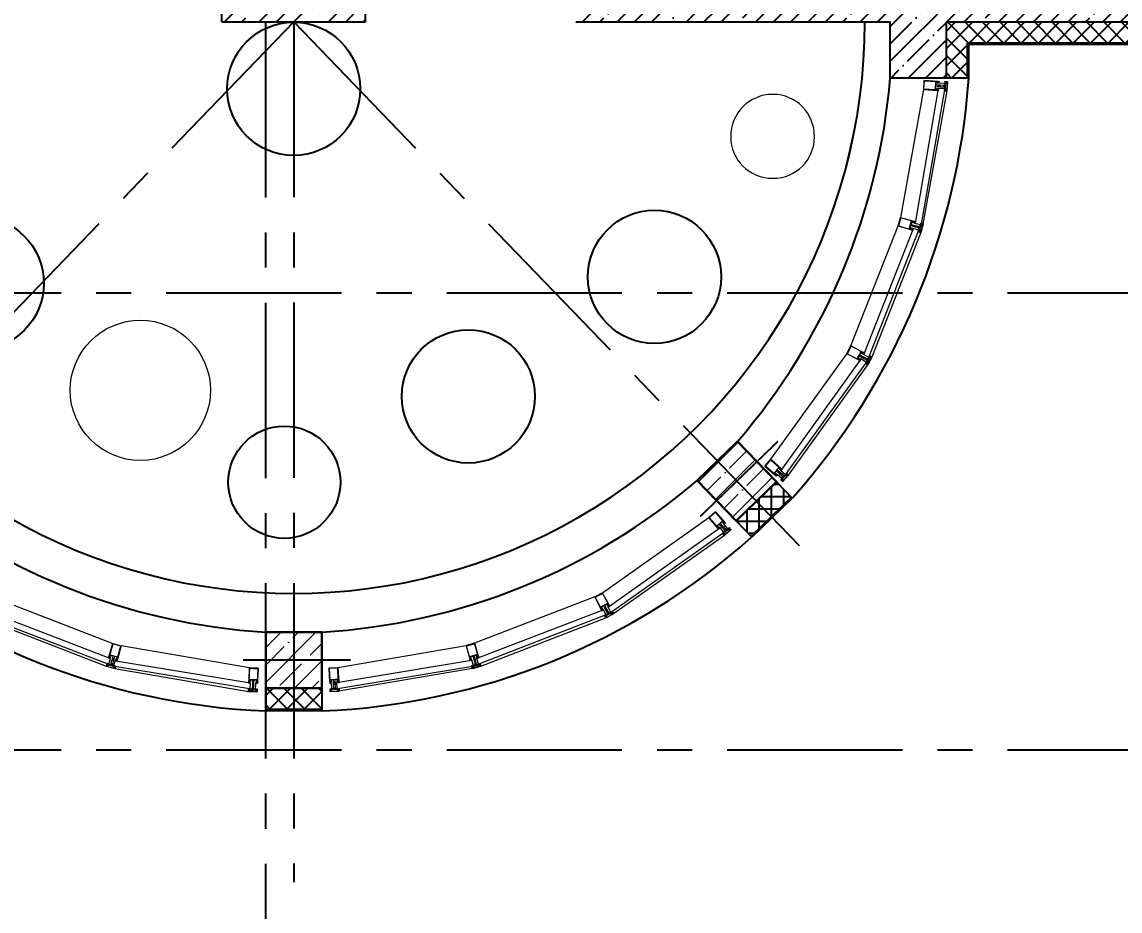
# Model space of a CAD drawing. Header units: millimetres. Extents: x -9318 to 9016603, y 0 to 838141.
# Drawn here: x 96239 to 104070, y 396715 to 403053 of the extents above; entities that cross this region are included whole.
import ezdxf
from ezdxf import colors
from ezdxf.entities.mleader import LeaderData, LeaderLine
from ezdxf.math import Vec2, Vec3

# ---------------------------------------------------------------- set-up
doc = ezdxf.new("R2010")
doc.units = ezdxf.units.MM
doc.linetypes.add('CENTER', pattern=[2, 1.25, -0.25, 0.25, -0.25])
for name, color, linetype, lineweight in [('АР_Перегородки витражные', 152, 'Continuous', 13), ('АР_Сущ Несущая стена', 202, 'Continuous', 30), ('АР_Штриховка монолит', 250, 'Continuous', 9), ('ТХ_мебель передв', 250, 'Continuous', 13)]:
    doc.layers.add(name, color=color, linetype=linetype, lineweight=lineweight)
doc.styles.add('ISOCPEUR', font='isocpeur.ttf', dxfattribs={"width": 0.7})
pattern_1 = [(335.76716334, (-69115.3163, 318510.941), (0.651582564, 1.447617495), []), (65.76716334, (-69115.3163, 318510.941), (-1.447617495, 0.651582564), [])]

# ---------------------------------------------------------------- blocks, each defined once
blk = doc.blocks.new('_DotSmall')
at = {"color": 8, "linetype": 'ByBlock', "const_width": 0.5}
blk.add_lwpolyline([(-0.0625, 0, 1), (0.0625, 0, 1)], format="xyb", close=True, dxfattribs=at)
blk = doc.blocks.new('стойка витр.')
h = blk.add_hatch()
h.set_pattern_fill('ANSI37', color=8, scale=0.5, angle=-69.23284)
h.set_pattern_definition(pattern_1)
edge = h.paths.add_edge_path()
edge.add_line((-22.7, 14.1), (-23, 15))
edge.add_arc((-23.4, 14.9), 0.427, 20.76054, 72.29996)
edge.add_arc((-23.2, 15.7), 0.427, 110.76398, 252.28796, ccw=False)
edge.add_line((-23.3, 16.1), (-22.3, 16.5))
edge.add_arc((-22.2, 16.3), 0.183, 20.74896, 110.78537, ccw=False)
edge.add_line((-22.1, 16.4), (-22, 16.3))
edge.add_arc((-21.9, 16.3), 0.183, 200.76661, 335.77797)
edge.add_line((-21.7, 16.3), (-21.1, 17.8))
edge.add_arc((-21.7, 18), 0.637, 344.39284, 381.72488)
edge.add_line((-21.1, 18.2), (-22.6, 22.1))
edge.add_arc((-23.2, 21.9), 0.637, 19.80945, 57.14149)
edge.add_line((-22.8, 22.4), (-24.3, 23.1))
edge.add_arc((-24.4, 23), 0.183, 65.75635, 200.76772)
edge.add_line((-24.5, 22.9), (-24.5, 22.8))
edge.add_arc((-24.7, 22.7), 0.183, -69.25104, 20.78537, ccw=False)
edge.add_line((-24.6, 22.6), (-25.6, 22.2))
edge.add_arc((-25.8, 22.6), 0.427, 149.24636, 290.77035, ccw=False)
edge.add_arc((-26.5, 23), 0.427, 329.23437, 380.77379)
edge.add_line((-26.1, 23.2), (-26.5, 24.2))
edge.add_arc((-26.7, 24.1), 0.183, 20.74896, 110.78537)
edge.add_line((-26.7, 24.3), (-33.5, 21.7))
edge.add_arc((-33.4, 21.4), 0.306, 107.61202, 200.68829)
edge.add_line((-33.7, 21.3), (-33.4, 20.7))
edge.add_arc((-33.1, 20.8), 0.304, 200.74529, 225.81236)
edge.add_line((-33.3, 20.5), (-31.8, 18.9))
edge.add_arc((-32, 18.7), 0.305, -108.86284, 45.7814, ccw=False)
edge.add_arc((-28.7, 27.8), 9.95, 231.95433, 250.04117, ccw=False)
edge.add_arc((-35.1, 19.6), 0.4, 42.30929, 119.22504)
edge.add_arc((-34.9, 19.6), 0.602, 134.39501, 228.6478)
edge.add_arc((-28.5, 27.8), 11, 232.08735, 240.88894)
edge.add_arc((-36.9, 12.9), 6.09, 40.7589, 60.61437, ccw=False)
edge.add_arc((-32.5, 16.6), 0.305, -34.89588, 41.60272, ccw=False)
edge.add_line((-32.3, 16.5), (-32.8, 15.8))
edge.add_arc((-32.5, 15.6), 0.305, 145.11007, 256.42425)
edge.add_line((-32.6, 15.3), (-31.7, 15.1))
edge.add_arc((-31.8, 14.8), 0.305, -34.88993, 76.42425, ccw=False)
edge.add_line((-31.5, 14.6), (-32.1, 13.9))
edge.add_arc((-31.8, 13.7), 0.305, 145.11007, 256.42425)
edge.add_line((-31.9, 13.4), (-31, 13.2))
edge.add_arc((-31.1, 12.9), 0.305, -24.22466, 76.42043, ccw=False)
edge.add_line((-30.8, 12.8), (-31.6, 11.1))
edge.add_arc((-31.3, 11), 0.305, 155.77106, 290.74029)
edge.add_line((-31.2, 10.7), (-22.8, 13.9))
edge.add_arc((-22.9, 14.1), 0.183, 290.74896, 380.74896)
edge = h.paths.add_edge_path(flags=16)
edge.add_line((-23.1, 21), (-22.2, 18.6))
edge.add_arc((-22.7, 18.4), 0.541, -69.23284, 20.76716, ccw=False)
edge.add_line((-22.5, 17.9), (-23.4, 17.6))
edge.add_arc((-23.6, 18.1), 0.541, 200.76716, 290.76716, ccw=False)
edge.add_line((-24.1, 17.9), (-25, 20.3))
edge.add_arc((-24.5, 20.5), 0.541, 110.76716, 200.76716, ccw=False)
edge.add_line((-24.7, 21), (-23.8, 21.4))
edge.add_arc((-23.6, 20.8), 0.541, 20.76716, 110.76716, ccw=False)
edge = h.paths.add_edge_path(flags=16)
edge.add_line((-26.9, 20.3), (-25.5, 16.7))
edge.add_arc((-26, 16.5), 0.541, -69.23284, 20.76716, ccw=False)
edge.add_line((-25.8, 16), (-28.2, 15.1))
edge.add_arc((-28.4, 15.6), 0.541, 200.76716, 290.76716, ccw=False)
edge.add_line((-28.9, 15.4), (-30.3, 19))
edge.add_arc((-29.8, 19.2), 0.541, 110.76716, 200.76716, ccw=False)
edge.add_line((-30, 19.7), (-27.5, 20.6))
edge.add_arc((-27.4, 20.1), 0.541, 20.76716, 110.76716, ccw=False)
h = blk.add_hatch()
h.set_pattern_fill('ANSI37', color=8, scale=0.5, angle=-69.23284)
h.set_pattern_definition([(335.76716334, (-69115.9168, 318510.7132), (0.651582564, 1.447617495), []), (65.76716334, (-69115.9168, 318510.7132), (-1.447617495, 0.651582564), [])])
edge = h.paths.add_edge_path()
edge.add_arc((-61.4, -46.2), 0.549, 155.76571, 200.76716)
edge.add_line((-61.9, -46), (-61.2, -44.4))
edge.add_arc((-61, -44.5), 0.183, 20.76716, 155.76571)
edge.add_line((-60.9, -44.4), (-60.8, -44.6))
edge.add_arc((-60.6, -44.6), 0.183, 200.76716, 290.76716)
edge.add_line((-60.6, -44.7), (-59.4, -44.3))
edge.add_arc((-59.6, -43.9), 0.427, -69.23284, 72.29364)
edge.add_arc((-59.3, -43.1), 0.427, 200.76716, 252.29364)
edge.add_line((-59.7, -43.2), (-63, -34.5))
edge.add_arc((-62.7, -34.4), 0.305, 110.76716, 200.76716)
edge.add_line((-62.8, -34.1), (-60.6, -33.3))
edge.add_arc((-60.4, -33.6), 0.304, 76.40287, 110.76716)
edge.add_line((-60.4, -33.3), (-60.1, -33.6))
edge.add_arc((-108.2, -55.9), 53, 16.7114, 24.82293)
edge.add_line((-57.4, -40.6), (-57.9, -41.3))
edge.add_arc((-57.7, -41.5), 0.305, 145.11089, 256.42344)
edge.add_line((-57.7, -41.8), (-56.9, -42))
edge.add_arc((-57, -42.3), 0.305, -34.88911, 76.42344)
edge.add_line((-56.7, -42.5), (-57.2, -43.3))
edge.add_arc((-56.9, -43.5), 0.305, 145.11089, 256.42344)
edge.add_line((-57, -43.8), (-56.1, -44))
edge.add_arc((-56.2, -44.3), 0.305, -34.88911, 76.42344)
edge.add_line((-56, -44.4), (-56.5, -45.1))
edge.add_arc((-56.2, -45.3), 0.305, 145.11089, 256.42344)
edge.add_line((-56.3, -45.6), (-55.4, -45.8))
edge.add_arc((-55.5, -46.1), 0.305, -34.88911, 76.42344)
edge.add_line((-55.3, -46.3), (-55.8, -47))
edge.add_arc((-55.5, -47.2), 0.305, 145.11089, 256.42344)
edge.add_line((-55.6, -47.5), (-54.7, -47.8))
edge.add_arc((-54.8, -48.1), 0.305, -34.88911, 76.42344)
edge.add_line((-54.5, -48.3), (-55, -49))
edge.add_arc((-54.8, -49.1), 0.305, 145.11089, 256.42344)
edge.add_line((-54.8, -49.4), (-54, -49.6))
edge.add_arc((-54.1, -49.9), 0.305, -34.88911, 76.42344)
edge.add_line((-53.8, -50.1), (-54.3, -50.8))
edge.add_arc((-54.1, -51), 0.305, 145.11089, 256.42344)
edge.add_line((-54.1, -51.3), (-53.3, -51.5))
edge.add_arc((-53.4, -51.8), 0.305, -43.67509, 76.4279)
edge.add_line((-53.1, -52), (-53.8, -52.6))
edge.add_arc((-53.6, -52.8), 0.305, 136.32859, 262.74713)
edge.add_arc((-54.6, -61.1), 7.99, 59.58604, 82.74713)
edge.add_arc((-50.7, -54.4), 0.305, 253.29101, 419.58604)
edge.add_arc((-52.6, -60.5), 6.03, 73.29101, 110.76716)
edge.add_line((-54.7, -54.9), (-54.8, -54.9))
edge.add_arc((-55, -54.5), 0.427, 200.76716, 290.76716)
edge.add_line((-55.4, -54.7), (-56.7, -51.1))
edge.add_arc((-56.3, -51), 0.427, 149.23664, 200.76716)
edge.add_arc((-57, -50.5), 0.427, -30.76336, 40.0143)
edge.add_arc((-57, -50.5), 0.427, 40.00046, 110.76716)
edge.add_line((-57.2, -50.1), (-58.3, -50.6))
edge.add_arc((-58.3, -50.7), 0.183, 110.76716, 200.76716)
edge.add_line((-58.4, -50.8), (-58.4, -51))
edge.add_arc((-58.5, -51.1), 0.183, 245.76862, 380.76716)
edge.add_line((-58.6, -51.3), (-60.2, -50.6))
edge.add_arc((-60, -50.1), 0.549, 200.76716, 245.76862)
edge.add_line((-60.5, -50.3), (-61.9, -46.4))
edge = h.paths.add_edge_path(flags=16)
edge.add_arc((-59.4, -49), 0.541, 200.76716, 290.76716)
edge.add_line((-60.8, -46.8), (-59.9, -49.2))
edge.add_arc((-60.3, -46.6), 0.541, 110.76716, 200.76716)
edge.add_line((-59.3, -45.7), (-60.5, -46.1))
edge.add_arc((-59.1, -46.2), 0.541, 20.76716, 110.76716)
edge.add_line((-57.7, -48.4), (-58.6, -46))
edge.add_arc((-58.2, -48.6), 0.541, -69.23284, 20.76716)
edge.add_line((-59.2, -49.5), (-58, -49.1))
h = blk.add_hatch()
h.set_pattern_fill('ANSI37', color=8, scale=0.5, angle=-69.23284)
h.set_pattern_definition(pattern_1)
edge = h.paths.add_edge_path()
edge.add_line((-7.6, -25.6), (-7.3, -26.5))
edge.add_arc((-7.7, -26.7), 0.427, -30.76563, 20.77379, ccw=False)
edge.add_arc((-6.9, -27.1), 0.427, 149.24636, 290.77035)
edge.add_line((-6.8, -27.5), (-5.8, -27.1))
edge.add_arc((-5.8, -27), 0.183, 290.74896, 380.78537)
edge.add_line((-5.7, -26.9), (-5.7, -26.8))
edge.add_arc((-5.5, -26.7), 0.183, 65.75635, 200.76772, ccw=False)
edge.add_line((-5.5, -26.5), (-4, -27.3))
edge.add_arc((-4.3, -27.8), 0.637, 19.80945, 57.14149, ccw=False)
edge.add_line((-3.7, -27.6), (-2.3, -31.5))
edge.add_arc((-2.9, -31.7), 0.637, -15.60716, 21.72488, ccw=False)
edge.add_line((-2.2, -31.9), (-2.8, -33.4))
edge.add_arc((-3, -33.4), 0.183, 200.76661, 335.77797, ccw=False)
edge.add_line((-3.2, -33.4), (-3.2, -33.3))
edge.add_arc((-3.4, -33.4), 0.183, 20.74896, 110.78537)
edge.add_line((-3.5, -33.2), (-4.5, -33.6))
edge.add_arc((-4.3, -34), 0.427, 110.76398, 252.28796)
edge.add_arc((-4.6, -34.8), 0.427, 20.76054, 72.29996, ccw=False)
edge.add_line((-4.2, -34.6), (-3.8, -35.7))
edge.add_arc((-4, -35.7), 0.183, -69.25104, 20.78537, ccw=False)
edge.add_line((-3.9, -35.9), (-10.6, -38.5))
edge.add_arc((-10.8, -38.2), 0.306, 200.84604, 293.92231, ccw=False)
edge.add_line((-11, -38.3), (-11.3, -37.6))
edge.add_arc((-11, -37.5), 0.304, 175.72197, 200.78904, ccw=False)
edge.add_line((-11.3, -37.5), (-11.3, -35.2))
edge.add_arc((-11.6, -35.2), 0.305, 355.75293, 510.39717)
edge.add_arc((-3.1, -39.8), 9.95, 151.49316, 169.57999)
edge.add_arc((-13.3, -38), 0.4, 282.30929, 359.22504, ccw=False)
edge.add_arc((-13.2, -37.8), 0.602, 172.88652, 267.13932, ccw=False)
edge.add_arc((-2.9, -39.7), 11, 160.64539, 169.44698, ccw=False)
edge.add_arc((-19.1, -34.1), 6.09, 340.91996, 360.77542)
edge.add_arc((-13.3, -34), 0.305, 359.93161, 436.4302)
edge.add_line((-13.2, -33.7), (-14.1, -33.5))
edge.add_arc((-14, -33.2), 0.305, 145.11007, 256.42425, ccw=False)
edge.add_line((-14.3, -33), (-13.7, -32.3))
edge.add_arc((-14, -32.2), 0.305, 325.11007, 436.42425)
edge.add_line((-13.9, -31.9), (-14.8, -31.7))
edge.add_arc((-14.7, -31.4), 0.305, 145.11007, 256.42425, ccw=False)
edge.add_line((-15, -31.2), (-14.4, -30.5))
edge.add_arc((-14.7, -30.3), 0.305, 325.11389, 425.75899)
edge.add_line((-14.6, -30), (-16.3, -29.3))
edge.add_arc((-16.2, -29), 0.305, 110.79404, 245.76326, ccw=False)
edge.add_line((-16.3, -28.7), (-7.9, -25.5))
edge.add_arc((-7.8, -25.7), 0.183, 20.78537, 110.78537, ccw=False)
edge = h.paths.add_edge_path(flags=16)
edge.add_line((-3.3, -31.1), (-4.3, -28.7))
edge.add_arc((-4.8, -28.9), 0.541, 20.76716, 110.76716)
edge.add_line((-5, -28.3), (-5.9, -28.7))
edge.add_arc((-5.7, -29.2), 0.541, 110.76716, 200.76716)
edge.add_line((-6.2, -29.4), (-5.3, -31.8))
edge.add_arc((-4.8, -31.6), 0.541, 200.76716, 290.76716)
edge.add_line((-4.6, -32.1), (-3.7, -31.8))
edge.add_arc((-3.9, -31.3), 0.541, 290.76716, 380.76716)
edge = h.paths.add_edge_path(flags=16)
edge.add_line((-6.7, -33), (-8, -29.4))
edge.add_arc((-8.5, -29.6), 0.541, 20.76716, 110.76716)
edge.add_line((-8.7, -29.1), (-11.1, -30))
edge.add_arc((-10.9, -30.5), 0.541, 110.76716, 200.76716)
edge.add_line((-11.4, -30.7), (-10.1, -34.3))
edge.add_arc((-9.6, -34.1), 0.541, 200.76716, 290.76716)
edge.add_line((-9.4, -34.6), (-7, -33.7))
edge.add_arc((-7.2, -33.2), 0.541, 290.76716, 380.76716)
at = {"color": 8, "lineweight": 0, "ltscale": 100, "transparency": 33554687}
for points in [[(-68.6, -58.5), (-90.2, -1.6), (-90, -1.3), (-89, -0.9), (-88.6, -1), (-87.7, -3.3), (-87.4, -3.4), (-86.7, -3.2), (-86.4, -2.8), (-87.3, -0.5), (-87.2, -0.2), (-82, 1.7), (-80.5, 1.3), (-79.7, 1.5), (-77.3, 4.2), (-77.8, 4.8), (-90.5, 0), (-91.4, -2), (-69.8, -59.1), (-67.8, -59.9), (-55.1, -55.1), (-55.2, -54.3), (-58.7, -53.8), (-59.5, -54.2), (-60.2, -55.7), (-65.4, -57.6), (-65.7, -57.4), (-66.6, -55.1), (-67, -55), (-67.7, -55.3), (-67.9, -55.6), (-67, -57.9), (-67.2, -58.3), (-68.2, -58.7)], [(65.9, 59.3), (-26.6, 24.2), (-25.9, 22.2), (-25.3, 22), (-24.8, 22.1), (-25.2, 23.2), (-20.5, 24.9), (-19.2, 21.4), (-18.8, 21.3), (-19, 20.8), (-17.7, 17.4), (-22.4, 15.6), (-22.7, 16.5), (-23.2, 16.4), (-23.4, 15.7), (-22.8, 13.9), (-17.2, 16), (-16.2, 17), (-15.5, 19.8), (-15.4, 20.1), (-17, 24.3), (-17.4, 24.6), (-17.5, 25.4), (-13.7, 26.9), (-12.5, 26.3), (-4.3, 4.8), (-4.9, 3.6), (-32.7, -7), (-32.8, -7.4), (-32.4, -8.4), (-31.1, -9.1), (-30.3, -8.8), (-29.8, -9.1), (-28.6, -8.7), (-28.6, -8.2), (-28.2, -8.5), (-27, -8.1), (-26.9, -7.5), (-26.5, -7.9), (-25.3, -7.5), (-25.3, -6.9), (-24.8, -7.2), (-23.6, -6.8), (-23.6, -6.3), (-23.1, -6.6), (-21.9, -6.2), (-21.9, -5.6), (-21.5, -6), (-20.3, -5.6), (-20.2, -5), (-19.8, -5.3), (-18.6, -4.9), (-18.4, -4.3), (-18, -4.7), (-17.4, -4.4), (-15.1, -4.8), (-14.5, -6.4), (-15.8, -7.9), (-15.9, -8.7), (-16.3, -8.3), (-17.4, -8.8), (-17.6, -9.3), (-18, -9), (-19.1, -9.4), (-19.3, -10), (-19.7, -9.6), (-20.8, -10.1), (-20.9, -10.6), (-21.4, -10.3), (-22.5, -10.7), (-22.6, -11.2), (-23, -10.9), (-24.3, -11.3), (-24.3, -11.9), (-24.7, -11.5), (-25.8, -12), (-26, -12.5), (-26.4, -12.2), (-27.6, -12.6), (-27.6, -13.1), (-28.1, -12.8), (-29.3, -13.3), (-29.3, -13.8), (-29.9, -15.1), (-29.5, -16.2), (-29.1, -16.3), (-1.3, -5.8), (-0.1, -6.4), (8.1, -27.9), (7.6, -29.2), (3.8, -30.6), (3.2, -29.8), (3.4, -29.5), (1.7, -25.2), (1.6, -25.1), (-0.9, -23.4), (-2.3, -23.3), (-7.8, -25.4), (-7.2, -27.2), (-6.5, -27.6), (-6, -27.4), (-6.4, -26.4), (-1.7, -24.6), (-0.4, -28.2), (0, -28.3), (-0.2, -28.7), (1.1, -32.2), (-3.6, -33.9), (-3.9, -33), (-4.4, -33.2), (-4.6, -33.8), (-4, -35.7), (88.6, -0.5), (89.2, 0.7), (67.2, 58.7)], [(63.8, 56.3), (85.1, 0.2), (10.6, -28), (-10.6, 28)]]:
    blk.add_lwpolyline(points, close=True, dxfattribs=at)
for points in [[(-73.6, -6.3), (-74.2, -6), (-74.8, -6.2), (-74.4, -7.2), (-76.6, -8, -0.414362), (-77, -7.8), (-79.3, -1.5, -0.414326), (-78.7, -0.2), (-77.3, 0.4), (-76.9, -0.7), (-76.3, -0.4), (-76.1, 0.3), (-77.3, 3.5, 0.551224), (-77.8, 3.6), (-79.9, 1.3, -0.267349), (-80.9, 1.1), (-82.1, 1.4, 0.249629), (-82.6, 1.3), (-86.2, -1.9, 0.827043), (-85.6, -2.8), (-82.1, -1.5, -0.414326), (-80.8, -2.1), (-78.1, -9.1, 0.414326), (-76.8, -9.7), (-75.7, -9.2, -0.082799), (-71.8, -16.3), (-68.3, -25.6), (-67.9, -25.7), (-68.1, -26.1), (-64.6, -35.3, -0.082799), (-62.8, -43.1), (-63.9, -43.6, 0.414326), (-64.5, -44.9), (-61.9, -51.9, -0.414326), (-62.5, -53.2), (-66, -54.5, 0.827043), (-65.8, -55.6), (-61, -55.6, 0.249629), (-60.6, -55.4), (-59.9, -54.3, -0.267349), (-59, -53.9), (-55.9, -54.2, 0.551224), (-55.6, -53.7), (-56.8, -50.5), (-57.5, -50.1), (-58, -50.4), (-57.6, -51.4), (-59.1, -52, -0.414326), (-60.5, -51.4), (-62.8, -45.1, -0.414362), (-62.7, -44.7), (-60.5, -43.9), (-60.1, -44.8), (-59.6, -44.6), (-59.3, -43.9)], [(-74.1, 3.3, 0.57795), (-74.3, 3.8), (-75.2, 3.8, -0.615334), (-75.4, 4.3, 0.101403), (-73.8, 7.1, 0.887085), (-74.4, 7.4, -0.164997), (-77.4, 4.9), (-77.5, 4.9, 0.414304), (-77.7, 4.3), (-76.4, 0.8, 0.228696), (-76.1, 0.5, -0.319049), (-75.8, 0.1, -0.319002), (-76.1, -0.3), (-77.2, -0.7, -0.4144), (-77.5, -0.6), (-77.6, -0.4, 0.668339), (-77.9, -0.4), (-78.6, -1.9, 0.198883), (-78.6, -2.4), (-77.2, -6.2, 0.198883), (-76.9, -6.5), (-75.3, -7.3, 0.668339), (-75.1, -7), (-75.1, -6.8, -0.4144), (-75, -6.6), (-73.9, -6.1, -0.710202), (-73.4, -6.7, 0.228696), (-73.4, -7.1), (-70.1, -15.8, 0.414362), (-69.7, -16), (-67.4, -15.1, 0.151171), (-67.3, -15), (-67.3, -14.6, 0.035408), (-69.9, -7.6), (-70.8, -7.4, -0.527868), (-71, -6.9), (-70.5, -6.2, 0.527868), (-70.6, -5.7), (-71.5, -5.4, -0.527868), (-71.7, -4.9), (-71.2, -4.2, 0.527868), (-71.4, -3.7), (-72.3, -3.5, -0.527868), (-72.4, -3.1), (-71.9, -2.4, 0.527868), (-72.1, -1.9), (-73, -1.7, -0.527868), (-73.1, -1.2), (-72.7, -0.4, 0.527868), (-72.8, 0.1), (-73.7, 0.3, -0.527868), (-73.9, 0.8), (-73.4, 1.5, 0.527868), (-73.5, 1.9), (-74.4, 2.1, -0.527868), (-74.6, 2.6)], [(-22.7, 14.1), (-23, 15, 0.228752), (-23.3, 15.3, -0.710164), (-23.3, 16.1), (-22.3, 16.5, -0.4144), (-22.1, 16.4), (-22, 16.3, 0.66825), (-21.7, 16.3), (-21.1, 17.8, 0.164348), (-21.1, 18.2), (-22.6, 22.1, 0.164348), (-22.8, 22.4), (-24.3, 23.1, 0.66825), (-24.5, 22.9), (-24.5, 22.8, -0.4144), (-24.6, 22.6), (-25.6, 22.2, -0.710164), (-26.1, 22.8, 0.228752), (-26.1, 23.2), (-26.5, 24.2, 0.4144), (-26.7, 24.3), (-33.5, 21.7, 0.430028), (-33.7, 21.3), (-33.4, 20.7, 0.109814), (-33.3, 20.5), (-31.8, 18.9, -0.800036), (-32.1, 18.4, -0.079083), (-34.8, 19.9, 0.348803), (-35.3, 20, 0.436125), (-35.3, 19.1, 0.038423), (-33.9, 18.2, -0.086853), (-32.3, 16.9, -0.346763), (-32.3, 16.5), (-32.8, 15.8, 0.527877), (-32.6, 15.3), (-31.7, 15.1, -0.527877), (-31.5, 14.6), (-32.1, 13.9, 0.527877), (-31.9, 13.4), (-31, 13.2, -0.469739), (-30.8, 12.8), (-31.6, 11.1, 0.667984), (-31.2, 10.7), (-22.8, 13.9, 0.414214)], [(-32.4, -8.4), (-32.8, -7.4, 0.523933), (-33.2, -7.2), (-64.2, -18.9, 0.414326), (-64.5, -19.6), (-64.1, -20.9, 0.410627), (-63.4, -21.2), (-62.7, -21, 0.492552), (-62.6, -20.7), (-62.8, -20.2, -0.441111), (-62.6, -19.9), (-60.8, -19.3, -0.208057), (-59.9, -19.4, -0.000016), (-56.9, -20.8, -0.439819), (-56.4, -22.2, -0.000016), (-57.7, -25.2, -0.208057), (-58.3, -25.9), (-60.1, -26.6, -0.441111), (-60.4, -26.5), (-60.6, -26, 0.492552), (-60.9, -25.9), (-61.5, -26.1, 0.410627), (-61.8, -26.8), (-61.3, -28.1, 0.414326), (-60.6, -28.4), (-29.6, -16.6, 0.523933), (-29.5, -16.2), (-29.8, -15.2)], [(-53.3, -51.5, -0.57795), (-53.1, -52), (-53.8, -52.6, 0.615334), (-53.6, -53.1, -0.101403), (-50.6, -54.2, -0.887085), (-50.8, -54.7, 0.164997), (-54.7, -54.9), (-54.8, -54.9, -0.414304), (-55.4, -54.7), (-56.7, -51.1, -0.228696), (-56.7, -50.8, 0.319049), (-56.7, -50.3, 0.319002), (-57.2, -50.1), (-58.3, -50.6, 0.4144), (-58.4, -50.8), (-58.4, -51, -0.668339), (-58.6, -51.3), (-60.2, -50.6, -0.198883), (-60.5, -50.3), (-61.9, -46.4, -0.198883), (-61.9, -46), (-61.2, -44.4, -0.668339), (-60.9, -44.4), (-60.8, -44.6, 0.4144), (-60.6, -44.7), (-59.4, -44.3, 0.710202), (-59.4, -43.5, -0.228696), (-59.7, -43.2), (-63, -34.5, -0.414362), (-62.8, -34.1), (-60.6, -33.3, -0.151171), (-60.4, -33.3), (-60.1, -33.6, -0.035408), (-57.4, -40.6), (-57.9, -41.3, 0.527868), (-57.7, -41.8), (-56.9, -42, -0.527868), (-56.7, -42.5), (-57.2, -43.3, 0.527868), (-57, -43.8), (-56.1, -44, -0.527868), (-56, -44.4), (-56.5, -45.1, 0.527868), (-56.3, -45.6), (-55.4, -45.8, -0.527868), (-55.3, -46.3), (-55.8, -47, 0.527868), (-55.6, -47.5), (-54.7, -47.8, -0.527868), (-54.5, -48.3), (-55, -49, 0.527868), (-54.8, -49.4), (-54, -49.6, -0.527868), (-53.8, -50.1), (-54.3, -50.8, 0.527868), (-54.1, -51.3)], [(-7.6, -25.6), (-7.3, -26.5, -0.228752), (-7.3, -26.9, 0.710164), (-6.8, -27.5), (-5.8, -27.1, 0.4144), (-5.7, -26.9), (-5.7, -26.8, -0.66825), (-5.5, -26.5), (-4, -27.3, -0.164348), (-3.7, -27.6), (-2.3, -31.5, -0.164348), (-2.2, -31.9), (-2.8, -33.4, -0.66825), (-3.2, -33.4), (-3.2, -33.3, 0.4144), (-3.5, -33.2), (-4.5, -33.6, 0.710164), (-4.5, -34.4, -0.228752), (-4.2, -34.6), (-3.8, -35.7, -0.4144), (-3.9, -35.9), (-10.6, -38.5, -0.430028), (-11, -38.3), (-11.3, -37.6, -0.109814), (-11.3, -37.5), (-11.3, -35.2, 0.800036), (-11.8, -35.1, 0.079083), (-12.9, -38, -0.348803), (-13.2, -38.4, -0.436125), (-13.8, -37.7, -0.038423), (-13.3, -36.1, 0.086853), (-13, -34, 0.346763), (-13.2, -33.7), (-14.1, -33.5, -0.527877), (-14.3, -33), (-13.7, -32.3, 0.527877), (-13.9, -31.9), (-14.8, -31.7, -0.527877), (-15, -31.2), (-14.4, -30.5, 0.469739), (-14.6, -30), (-16.3, -29.3, -0.667984), (-16.3, -28.7), (-7.9, -25.5, -0.414214)]]:
    blk.add_lwpolyline(points, format="xyb", close=True, dxfattribs=at)
for points in [[(-72, 0.1), (-72.9, -0.3)], [(-69.8, -5.6), (-69.2, -5.9), (-30.9, 8.6), (-30.6, 9.2), (-31.2, 10.7)], [(-26.7, 24.3), (-26.7, 24.3)], [(-22.8, 13.9), (-22.8, 13.9)], [(-56.1, -42), (-55.8, -41.4), (-17.5, -26.8), (-16.8, -27.1), (-16.3, -28.6)]]:
    blk.add_lwpolyline(points, dxfattribs=at)
at = {"color": 8}
blk.add_lwpolyline([(-72.9, -0.3), (-54.8, -48), (-53.9, -47.7), (-72, 0.1)], close=True, dxfattribs=at)
for points in [[(-26.9, 20.3), (-25.5, 16.7, -0.414214), (-25.8, 16), (-28.2, 15.1, -0.414214), (-28.9, 15.4), (-30.3, 19, -0.414214), (-30, 19.7), (-27.5, 20.6, -0.414214)], [(-23.1, 21), (-22.2, 18.6, -0.414214), (-22.5, 17.9), (-23.4, 17.6, -0.414214), (-24.1, 17.9), (-25, 20.3, -0.414214), (-24.7, 21), (-23.8, 21.4, -0.414214)], [(-75.3, -1.9), (-74.4, -4.3, -0.414214), (-74.7, -5), (-75.9, -5.4, -0.414214), (-76.6, -5.1), (-77.5, -2.7, -0.414214), (-77.2, -2), (-76, -1.6, -0.414214)], [(-57.7, -48.4), (-58.6, -46, 0.414214), (-59.3, -45.7), (-60.5, -46.1, 0.414214), (-60.8, -46.8), (-59.9, -49.2, 0.414214), (-59.2, -49.5), (-58, -49.1, 0.414214)], [(-6.7, -33), (-8, -29.4, 0.414214), (-8.7, -29.1), (-11.1, -30, 0.414214), (-11.4, -30.7), (-10.1, -34.3, 0.414214), (-9.4, -34.6), (-7, -33.7, 0.414214)], [(-3.3, -31.1), (-4.3, -28.7, 0.414214), (-5, -28.3), (-5.9, -28.7, 0.414214), (-6.2, -29.4), (-5.3, -31.8, 0.414214), (-4.6, -32.1), (-3.7, -31.8, 0.414214)]]:
    blk.add_lwpolyline(points, format="xyb", close=True, dxfattribs=at)
at = {"color": 8, "lineweight": 0, "ltscale": 100, "transparency": 33554687}
blk.add_arc((-33.4, 21.4), 0.305, 110.75619, 200.77789, dxfattribs=at)
blk = doc.blocks.new('A$Ccadbda81')
at = {"layer": 'АР_Перегородки витражные', "color": 8}
for p, q in [((89.1, -1005.5), (-114.1, -60.5)), ((-94.6, -52.9), (104.4, -1005.7)), ((145.4, -996.9), (-54, -42.9)), ((55, -45.6), (250.6, -952.9)), ((635.7, -1855), (269.6, -1012)), ((107.8, -1063.6), (488.9, -1940.5)), ((507.8, -1935.4), (124.3, -1053.1)), ((162.8, -1036.6), (545.9, -1917.9)), ((1162.9, -2724.7), (567.3, -1955.2)), ((666.3, -1908), (1236, -2642.8)), ((1112.6, -2759.6), (519.5, -1993.4)), ((533.4, -1979.6), (1130.2, -2750.6))]:
    blk.add_line(p, q, dxfattribs=at)
at = {"layer": 'АР_Перегородки витражные', "color": 8, "xscale": -1}
for p, rotation in [((-31.1, -22.3), 206.0439613467204), ((1196.3, -2722.7), 244.0437384224219)]:
    blk.add_blockref('стойка витр.', p, dxfattribs=dict(at, rotation=rotation))
at = {"layer": 'АР_Перегородки витражные', "color": 8}
for p, rotation in [((180.5, -1008.2), 357.0718620546067), ((578.8, -1923.8), 9.301548555461455)]:
    blk.add_blockref('стойка витр.', p, dxfattribs=dict(at, rotation=rotation))
blk = doc.blocks.new('A$C81a96c4f')
at = {"layer": 'АР_Штриховка монолит', "ltscale": 100}
h = blk.add_hatch(dxfattribs=at)
h.set_pattern_fill('ANSI35', color=8, scale=700)
h.set_pattern_definition([(45, (-977645.9, 95082.39), (-123.743687, 123.743687), []), (45, (-977522.15, 95082.39), (-123.743687, 123.743687), [218.75, -43.75, 0, -43.75])])
h.paths.add_polyline_path([(-3165.6, -2990.2), (-3443.1, -3277.5), (-3155.8, -3555.8), (-2877.9, -3268.1)])
h = blk.add_hatch(dxfattribs=at)
h.set_pattern_fill('ANSI35', color=8, scale=700)
h.set_pattern_definition([(45, (-971324.91, 95091.84), (-123.743687, 123.743687), []), (45, (-971201.17, 95091.84), (-123.743687, 123.743687), [218.75, -43.75, 0, -43.75])])
h.paths.add_polyline_path([(3165.6, -2990.2), (2877.9, -3268.1), (3155.8, -3555.8), (3443.5, -3277.9)])
h = blk.add_hatch(dxfattribs=at)
h.set_pattern_fill('ANSI35', color=8, scale=700)
h.set_pattern_definition([(45, (177458.83, -66645.68), (-123.74369, 123.74369), []), (45, (177582.58, -66645.68), (-123.74369, 123.74369), [218.75, -43.75, 0, -43.75])])
h.paths.add_polyline_path([(200, -4350), (-200, -4350), (-200, -4749.9), (200, -4750)])
at = {"layer": 'АР_Сущ Несущая стена', "color": 8, "ltscale": 100}
for points in [[(-2877.9, -3268.1), (-3165.6, -2990.2), (-3443.5, -3277.9), (-3155.8, -3555.8)], [(2877.9, -3268.1), (3165.6, -2990.2), (3443.5, -3277.9), (3155.8, -3555.8)], [(-200, -4350), (200, -4350), (200, -4750), (-200, -4750)]]:
    blk.add_lwpolyline(points, close=True, dxfattribs=at)
blk = doc.blocks.new('У012')
at = {"layer": 'ТХ_мебель передв', "color": 8}
blk.add_open_spline([(-181454, 44963.5, -0.6), (-181454, 44799.5, -0.6), (-181586.3, 44667.2, -0.6), (-181750.4, 44667.2, -0.6), (-181919.7, 44667.2, -0.6), (-182052, 44799.5, -0.6), (-182052, 44963.5, -0.6), (-182052, 45132.9, -0.6), (-181919.7, 45265.2, -0.6), (-181750.4, 45265.2, -0.6), (-181586.3, 45265.2, -0.6), (-181454, 45132.9, -0.6), (-181454, 44963.5, -0.6)], degree=3, knots=[0, 0, 0, 0, 1, 1, 1, 2, 2, 2, 3, 3, 3, 4, 4, 4, 4], dxfattribs=at)
blk = doc.blocks.new('У014')
at = {"layer": 'ТХ_мебель передв', "color": 8}
blk.add_circle((-169652.2, 43208.2, -0.6), 500, dxfattribs=at)

msp = doc.modelspace()

# ---------------------------------------------------------------- hatches: boundary and pattern name
at = {"ltscale": 100}
h = msp.add_hatch(dxfattribs=at)
h.set_pattern_fill('ANSI37', color=256, scale=700)
h.set_pattern_definition([(45, (-881264.54, 440766.49), (-61.871843, 61.871843), []), (135, (-881264.54, 440766.49), (-61.871843, -61.871843), [])])
h.paths.add_polyline_path([(78661.91, 438782.96), (81791.91, 438782.96), (81791.91, 435852.96), (84912.07, 435852.96), (84912.07, 427832.96), (81111.91, 427832.96), (81111.91, 427702.96), (75721.91, 427702.96), (75721.91, 419092.96), (80697.1, 419092.96), (80697.1, 423057.96), (115497.1, 423057.96), (115497.1, 419092.96), (125997.1, 419092.96), (125997.1, 401222.96), (132347.11, 401222.96), (132347.08, 391512.96), (119247.1, 391512.96), (119247.1, 397862.96), (111367.1, 397862.96), (111367.1, 403052.96), (102831.79, 403052.96), (102831.79, 402652.96), (102981.79, 402652.96), (102981.79, 402902.96), (111217.1, 402902.96), (111217.1, 397712.96), (119097.1, 397712.96), (119097.1, 391362.96), (132497.08, 391362.96), (132497.11, 401372.96), (126147.1, 401372.96), (126147.1, 419242.96), (115647.1, 419242.96), (115647.1, 423207.96), (80547.1, 423207.96), (80547.1, 419242.96), (75871.91, 419242.96), (75871.91, 427552.96), (81261.91, 427552.96), (81261.91, 427682.96), (85062.07, 427682.96), (85062.07, 436002.96), (81941.91, 436002.96), (81941.91, 438932.96), (78811.91, 438932.96), (78811.91, 439351.77), (78666.33, 439351.77)])
h = msp.add_hatch(dxfattribs=at)
h.set_pattern_fill('ANSI35', color=256, scale=700)
h.set_pattern_definition([(45, (-882060.07, 501612.85), (-123.743687, 123.743687), []), (45, (-881936.33, 501612.85), (-123.743687, 123.743687), [218.75, -43.75, 0, -43.75])])
h.paths.add_polyline_path([(98689.12, 403252.96), (97665.11, 403252.96), (97665.11, 403052.96), (98689.12, 403052.96)])
h = msp.add_hatch(dxfattribs=at)
h.set_pattern_fill('ANSI35', color=256, scale=700)
h.set_pattern_definition([(45, (-879505.99, 501612.85), (-123.743687, 123.743687), []), (45, (-879382.25, 501612.85), (-123.743687, 123.743687), [218.75, -43.75, 0, -43.75])])
h.paths.add_polyline_path([(111367.1, 403252.96), (100189.12, 403252.96), (100189.12, 403052.96), (102431.79, 403052.96), (102431.79, 402652.96), (102831.79, 402652.96), (102831.79, 403052.96), (111367.1, 403052.96)])
h = msp.add_hatch(dxfattribs=at)
h.set_pattern_fill('ANSI37', color=256, scale=700, angle=45)
h.set_pattern_definition([(90, (140697.774, 336407.274), (-87.5, 0), []), (180, (140697.774, 336407.274), (-7e-15, -87.5), [])])
h.paths.add_polyline_path([(101334.33, 399495.61), (101438.55, 399387.69), (101726.29, 399665.55), (101622.11, 399773.43)])
h = msp.add_hatch(dxfattribs=at)
h.set_pattern_fill('ANSI37', color=256, scale=700)
h.set_pattern_definition([(45, (140697.774, 336407.274), (-61.87184, 61.87184), []), (135, (140697.774, 336407.274), (-61.87184, -61.87184), [])])
h.paths.add_polyline_path([(97977.08, 398300.81), (97977.08, 398150.78), (98377.08, 398150.78), (98377.08, 398300.75)])

# ---------------------------------------------------------------- linework, layer by layer
at = {"linetype": 'CENTER', "ltscale": 1000}
for p, q in [((97977.1, 389801.69), (97977.1, 424109.16)), ((98177.1, 403052.96), (94571.82, 399319.58)), ((98177.1, 403052.96), (98177.1, 396920.88)), ((98177.1, 403052.96), (101782.37, 399319.58)), ((51268.34, 401122.96), (134865.51, 401122.96)), ((51268.34, 397862.96), (134865.51, 397862.96))]:
    msp.add_line(p, q, dxfattribs=at)
at = {"ltscale": 100}
for p, q in [((97665.11, 403052.96), (97665.11, 403252.96)), ((98689.12, 403052.96), (98689.12, 403252.96)), ((97665.11, 403052.96), (98689.12, 403052.96)), ((100189.12, 403052.96), (102431.79, 403052.96)), ((102831.79, 403052.96), (111367.1, 403052.96)), ((111217.1, 402902.96), (102981.79, 402902.96)), ((111207.1, 402892.96), (102991.79, 402892.96)), ((102991.79, 402652.96), (102831.79, 402652.96)), ((97977.08, 398300.78), (97977.08, 398140.78))]:
    msp.add_line(p, q, dxfattribs=at)
at = {"linetype": 'CENTER', "ltscale": 0.5}
for p, q in [((101629.83, 400061.99), (101076.24, 399527.4)), ((101629.85, 400061.99), (101076.26, 399527.4)), ((98583.1, 398502.96), (97813.5, 398502.96))]:
    msp.add_line(p, q, dxfattribs=at)
at = {"ltscale": 100}
for points in [[(102431.79, 402652.96), (102431.79, 403052.96)], [(102831.79, 402652.96), (102831.79, 403052.96)], [(102981.79, 402652.96), (102981.79, 402902.96)], [(102991.79, 402652.96), (102991.79, 402892.96)], [(102831.79, 402652.96), (102431.79, 402652.96)], [(101620.59, 399775.04), (101733.23, 399658.36)], [(101726.29, 399665.55), (101438.55, 399387.69)], [(101733.23, 399658.36), (101445.5, 399380.5)], [(101332.85, 399497.17), (101445.48, 399380.48)], [(97977.1, 398302.96), (97977.08, 398222.77)], [(97977.11, 398302.96), (97977.1, 398222.77)], [(98377.1, 398302.96), (98377.1, 398140.7)], [(98377.08, 398150.78), (97977.08, 398150.78)], [(98377.08, 398140.78), (97977.08, 398140.78)]]:
    msp.add_lwpolyline(points, dxfattribs=at)
for points in [[(101055.01, 399784.9), (101342.75, 400062.76), (101620.61, 399775.02), (101332.87, 399497.16)], [(97977.11, 398702.96), (98377.11, 398702.96), (98377.11, 398302.96), (97977.11, 398302.96)]]:
    msp.add_lwpolyline(points, close=True, dxfattribs=at)
at = {"ltscale": 0.1}
for centre, radius in [((98177.1, 402576.48), 475), ((100749.78, 401235.61), 475), ((95919.58, 401190.23), 475), ((99422.79, 400383.58), 475), ((98110.15, 399771.53), 400)]:
    msp.add_circle(centre, radius, dxfattribs=at)
at = {"ltscale": 100}
for centre, radius, start, end in [((98176.71, 403052.51), 4073.78, 179.993748, 0.006228), ((98176.73, 403052.51), 4073.78, 179.993748, 0.006228), ((97876.67, 403044.1), 4571.87, 319.299454, 355.092049), ((97959.99, 403005.48), 5044.12, 318.502131, 355.992406), ((98251.64, 403237.51), 4542.85, 229.464718, 266.535), ((98102.54, 403237.48), 4542.83, 273.464615, 310.535182), ((98177.06, 403052.9), 4916.2, 228.331289, 267.668711), ((98175.62, 403051.28), 4914.71, 272.389414, 311.614889)]:
    msp.add_arc(centre, radius, start, end, dxfattribs=at)

# ---------------------------------------------------------------- block references
at = {"ltscale": 100, "xscale": -1}
for p, rotation in [((102721.04, 402619.64), 1.999999999999993), ((97909.68, 398396.37), 272.4330061418909)]:
    msp.add_blockref('A$Ccadbda81', p, dxfattribs=dict(at, rotation=rotation))
for name, p in [('У012', (283345.49, 357271.03, 0.56)), ('У014', (266735.24, 357218.61, 0.56))]:
    msp.add_blockref(name, p)
at = {"ltscale": 100}
msp.add_blockref('A$C81a96c4f', (98177.1, 403052.96), dxfattribs=at)
at = {"ltscale": 100, "rotation": 87.56699385810907}
msp.add_blockref('A$Ccadbda81', (98443.96, 398398.07), dxfattribs=at)

# ---------------------------------------------------------------- leaders
ml = msp.add_multileader_mtext('Standard')
ml.set_content('+13,700', color=8, style='ISOCPEUR')
ml.set_leader_properties(color=8, linetype='Continuous', lineweight=-1)
ml.set_arrow_properties(name='DOTSMALL')
ml.build(insert=Vec2(0, 0))
ml.multileader.update_dxf_attribs({"has_text_frame": 1, "text_left_attachment_type": 4, "text_right_attachment_type": 4, "dogleg_length": 100, "arrow_head_size": 180})
ctx = ml.context
ctx.base_point, ctx.char_height, ctx.arrow_head_size, ctx.landing_gap_size, ctx.plane_origin = Vec3(118053.07, 658154.33), 250, 180, 50, Vec3(117803.7, 657493.51)
ctx.left_attachment, ctx.right_attachment = 4, 4
notes = []
notes.append((ctx, [(0, (0, 0, 0), (0, 0), (1, 0), 1, [])]))
ctx.mtext.insert, ctx.mtext.width, ctx.mtext.line_spacing_style, ctx.mtext.flow_direction = Vec3(118103.07, 658487.66), 852.697, 2, 5
ml = msp.add_multileader_mtext('Standard')
ml.set_content('+15,850', color=8, style='ISOCPEUR')
ml.set_leader_properties(color=8, linetype='Continuous', lineweight=-1)
ml.set_arrow_properties(name='DOTSMALL')
ml.build(insert=Vec2(0, 0))
ml.multileader.update_dxf_attribs({"has_text_frame": 1, "text_left_attachment_type": 4, "text_right_attachment_type": 4, "dogleg_length": 100, "arrow_head_size": 180})
ctx = ml.context
ctx.base_point, ctx.char_height, ctx.arrow_head_size, ctx.landing_gap_size, ctx.plane_origin = Vec3(116043.29, 652621.27), 250, 180, 50, Vec3(116522.41, 649668.82)
ctx.left_attachment, ctx.right_attachment = 4, 4
notes.append((ctx, [(0, (0, 0, 0), (0, 0), (1, 0), 1, [])]))
ctx.mtext.insert, ctx.mtext.width, ctx.mtext.line_spacing_style, ctx.mtext.flow_direction = Vec3(116093.29, 652954.61), 852.697, 2, 5
ml = msp.add_multileader_mtext('Standard')
ml.set_content('+9,800', color=8, style='ISOCPEUR')
ml.set_leader_properties(color=8, linetype='Continuous', lineweight=-1)
ml.set_arrow_properties(name='DOTSMALL')
ml.build(insert=Vec2(0, 0))
ml.multileader.update_dxf_attribs({"has_text_frame": 1, "text_left_attachment_type": 4, "text_right_attachment_type": 4, "dogleg_length": 100, "arrow_head_size": 180})
ctx = ml.context
ctx.base_point, ctx.char_height, ctx.arrow_head_size, ctx.landing_gap_size, ctx.plane_origin = Vec3(118053.07, 538154.33), 250, 180, 50, Vec3(117803.7, 537493.51)
ctx.left_attachment, ctx.right_attachment = 4, 4
notes.append((ctx, [(0, (0, 0, 0), (0, 0), (1, 0), 1, [])]))
ctx.mtext.insert, ctx.mtext.width, ctx.mtext.line_spacing_style, ctx.mtext.flow_direction = Vec3(118103.07, 538487.66), 852.697, 2, 5
ml = msp.add_multileader_mtext('Standard')
ml.set_content('+11,750', color=8, style='ISOCPEUR')
ml.set_leader_properties(color=8, linetype='Continuous', lineweight=-1)
ml.set_arrow_properties(name='DOTSMALL')
ml.build(insert=Vec2(0, 0))
ml.multileader.update_dxf_attribs({"has_text_frame": 1, "text_left_attachment_type": 4, "text_right_attachment_type": 4, "dogleg_length": 100, "arrow_head_size": 180})
ctx = ml.context
ctx.base_point, ctx.char_height, ctx.arrow_head_size, ctx.landing_gap_size, ctx.plane_origin = Vec3(116043.29, 532621.27), 250, 180, 50, Vec3(116522.41, 529668.82)
ctx.left_attachment, ctx.right_attachment = 4, 4
notes.append((ctx, [(0, (0, 0, 0), (0, 0), (1, 0), 1, [])]))
ctx.mtext.insert, ctx.mtext.width, ctx.mtext.line_spacing_style, ctx.mtext.flow_direction = Vec3(116093.29, 532954.61), 852.697, 2, 5
for ctx, leaders in notes:
    for number, flags, end, landing, length, lines in leaders:
        leader = LeaderData()
        leader.index, (leader.has_last_leader_line, leader.has_dogleg_vector, leader.attachment_direction) = number, flags
        leader.last_leader_point, leader.dogleg_vector, leader.dogleg_length = Vec3(end), Vec3(landing), length
        for number, points, colour, breaks in lines:
            line = LeaderLine()
            line.index, line.vertices, line.color, line.breaks = number, Vec3.list(points), colors.encode_raw_color(colour), breaks
            leader.lines.append(line)
        ctx.leaders.append(leader)

doc.saveas('drawing.dxf')
